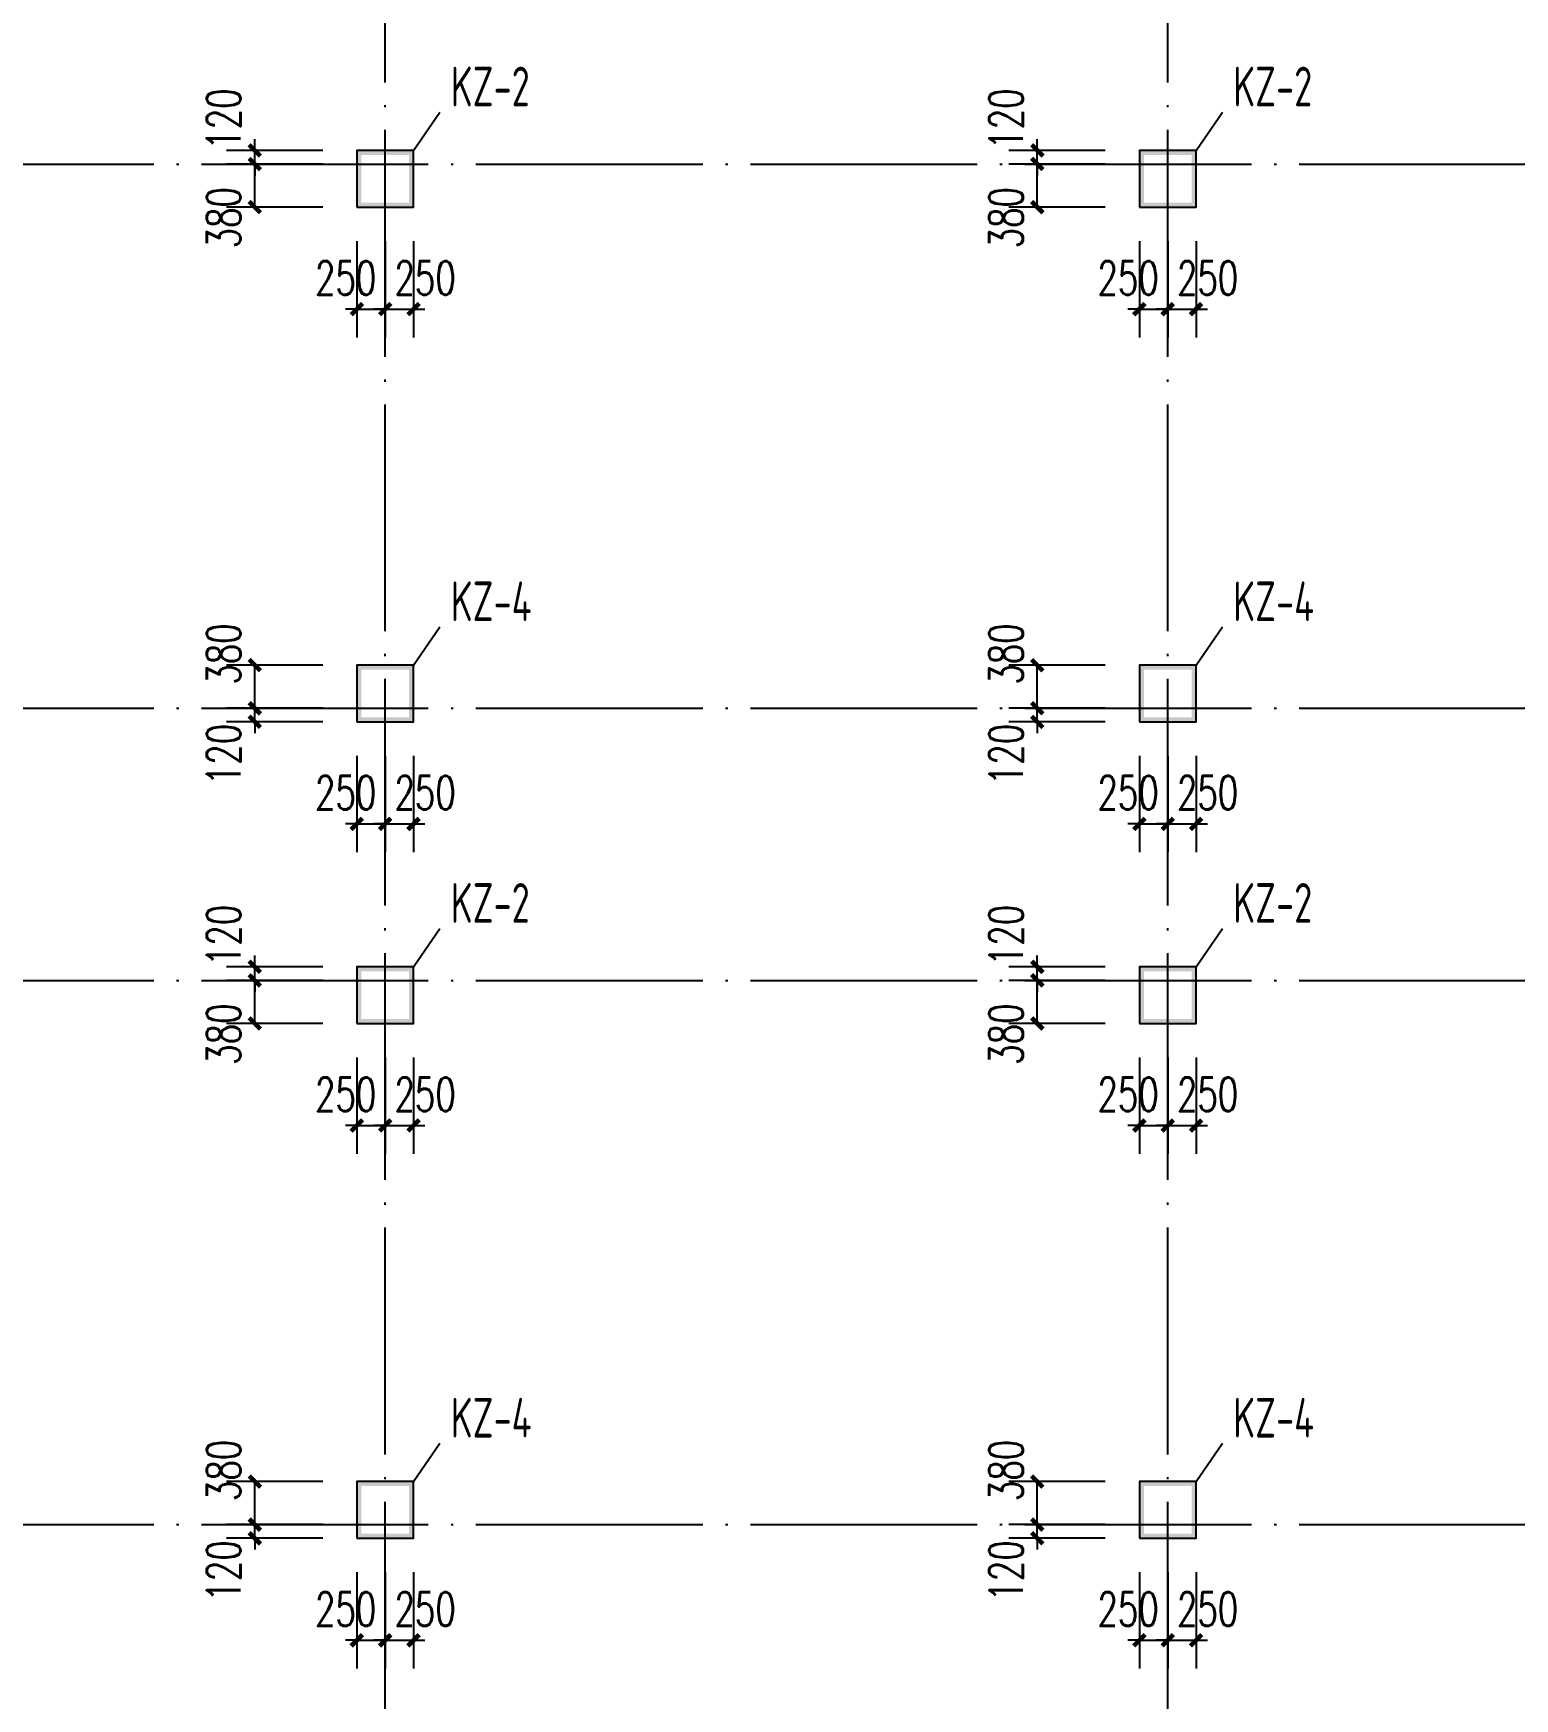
# Model space of a CAD drawing. Extents: x -404739 to -342866, y 27484 to 252481.
# Drawn here: x -375849 to -362786, y 131590 to 146278 of the extents above; entities that cross this region are included whole.
import ezdxf

# ---------------------------------------------------------------- set-up
doc = ezdxf.new("R2010")
doc.units = 0
doc.header["$LTSCALE"] = 1000
doc.header["$MEASUREMENT"] = 0
doc.linetypes.add('DOTE', pattern=[2.42, 2, -0.2, 0.02, -0.2])
for name, color, linetype in [('COLUMN', 7, 'Continuous'), ('DOTE', 1, 'DOTE'), ('PUB_DIM', 3, 'Continuous'), ('PUB_WALL', 9, 'Continuous'), ('梁集中标注', 2, 'Continuous')]:
    doc.layers.add(name, color=color, linetype=linetype)
doc.styles.add('_TCH_DIM_T3', font='SIMPLEX', dxfattribs={"width": 0.705882, "bigfont": 'GBCBIG'})
doc.styles.add('TSSD_REIN', font='tssdeng.shx', dxfattribs={"width": 0.7, "bigfont": 'tssdchn.shx'})
doc.dimstyles.new('_TCH_ARCH&&100', dxfattribs={"dimtxt": 297.5, "dimasz": 100, "dimexe": 250, "dimexo": 300, "dimgap": 126.25, "dimtad": 1, "dimdec": 0, "dimzin": 0, "dimdsep": 46, "dimtxsty": '_TCH_DIM_T3', "dimblk": 'ARCHTICK', "dimcen": 0.09, "dimclrt": 7, "dimazin": 2, "dimtfac": 1, "dimtdec": 0, "dimtix": 1, "dimtmove": 2, "dimatfit": 3, "dimfxl": 1, "dimtolj": 1, "dimtzin": 0, "dimarcsym": 0})

# ---------------------------------------------------------------- blocks, each defined once
blk = doc.blocks.new('_ArchTick')
at = {"color": 0, "linetype": 'ByBlock', "const_width": 0.4}
blk.add_lwpolyline([(-0.5, -0.5), (0.5, 0.5)], dxfattribs=at)
blk = doc.blocks.new('*D154')
at = {"layer": 'Defpoints', "color": 0, "transparency": 16777216}
for p in [(-366996, 133505), (-366096, 133505), (-366096, 133125)]:
    blk.add_point(p, dxfattribs=at)
at = {"layer": 'PUB_DIM', "color": 0, "lineweight": -2, "transparency": 16777216}
for p, q in [((-366396, 133505), (-367246, 133505)), ((-366996, 133125), (-366996, 133505)), ((-366396, 133125), (-367246, 133125))]:
    blk.add_line(p, q, dxfattribs=at)
at = {"layer": 'PUB_DIM', "color": 0, "lineweight": -2, "transparency": 16777216, "xscale": 100, "yscale": 100, "zscale": 100}
for p, rotation in [((-366996, 133505), 90), ((-366996, 133125), 270)]:
    blk.add_blockref('_ArchTick', p, dxfattribs=dict(at, rotation=rotation))
at = {"layer": 'PUB_DIM', "color": 7, "transparency": 16777216, "insert": (-367271, 133603), "char_height": 297.5, "attachment_point": 5, "rotation": 90, "style": '_TCH_DIM_T3'}
blk.add_mtext('\\A1;380', dxfattribs=at)
blk = doc.blocks.new('*D155')
at = {"layer": 'Defpoints', "color": 0, "transparency": 16777216}
for p in [(-366996, 133125), (-366096, 133125), (-366096, 133005)]:
    blk.add_point(p, dxfattribs=at)
at = {"layer": 'PUB_DIM', "color": 0, "lineweight": -2, "transparency": 16777216}
for p, q in [((-366996, 133125), (-366996, 133225)), ((-366396, 133125), (-367246, 133125)), ((-366996, 133005), (-366996, 133125)), ((-366396, 133005), (-367246, 133005)), ((-366996, 133005), (-366996, 132905))]:
    blk.add_line(p, q, dxfattribs=at)
at = {"layer": 'PUB_DIM', "color": 0, "lineweight": -2, "transparency": 16777216, "xscale": 100, "yscale": 100, "zscale": 100}
for p, rotation in [((-366996, 133125), 270), ((-366996, 133005), 90)]:
    blk.add_blockref('_ArchTick', p, dxfattribs=dict(at, rotation=rotation))
at = {"layer": 'PUB_DIM', "color": 7, "transparency": 16777216, "insert": (-367271, 132717), "char_height": 297.5, "attachment_point": 5, "rotation": 90, "style": '_TCH_DIM_T3'}
blk.add_mtext('\\A1;120', dxfattribs=at)
blk = doc.blocks.new('*D156')
at = {"layer": 'Defpoints', "color": 0, "transparency": 16777216}
for p in [(-365846, 133005), (-365596, 133005), (-365596, 132105)]:
    blk.add_point(p, dxfattribs=at)
at = {"layer": 'PUB_DIM', "color": 0, "lineweight": -2, "transparency": 16777216}
for p, q in [((-365846, 132705), (-365846, 131855)), ((-365596, 132705), (-365596, 131855)), ((-365846, 132105), (-365946, 132105)), ((-365846, 132105), (-365596, 132105)), ((-365596, 132105), (-365496, 132105))]:
    blk.add_line(p, q, dxfattribs=at)
at = {"layer": 'PUB_DIM', "color": 0, "lineweight": -2, "transparency": 16777216, "xscale": 100, "yscale": 100, "zscale": 100}
blk.add_blockref('_ArchTick', (-365846, 132105), dxfattribs=at)
at = {"layer": 'PUB_DIM', "color": 0, "lineweight": -2, "transparency": 16777216, "xscale": 100, "yscale": 100, "zscale": 100, "rotation": 180}
blk.add_blockref('_ArchTick', (-365596, 132105), dxfattribs=at)
at = {"layer": 'PUB_DIM', "color": 7, "transparency": 16777216, "insert": (-365494, 132380), "char_height": 297.5, "attachment_point": 5, "style": '_TCH_DIM_T3'}
blk.add_mtext('\\A1;250', dxfattribs=at)
blk = doc.blocks.new('*D157')
at = {"layer": 'Defpoints', "color": 0, "transparency": 16777216}
for p in [(-366096, 133005), (-365846, 133005), (-365846, 132105)]:
    blk.add_point(p, dxfattribs=at)
at = {"layer": 'PUB_DIM', "color": 0, "lineweight": -2, "transparency": 16777216}
for p, q in [((-366096, 132705), (-366096, 131855)), ((-365846, 132705), (-365846, 131855)), ((-366096, 132105), (-366196, 132105)), ((-366096, 132105), (-365846, 132105)), ((-365846, 132105), (-365746, 132105))]:
    blk.add_line(p, q, dxfattribs=at)
at = {"layer": 'PUB_DIM', "color": 0, "lineweight": -2, "transparency": 16777216, "xscale": 100, "yscale": 100, "zscale": 100}
blk.add_blockref('_ArchTick', (-366096, 132105), dxfattribs=at)
at = {"layer": 'PUB_DIM', "color": 0, "lineweight": -2, "transparency": 16777216, "xscale": 100, "yscale": 100, "zscale": 100, "rotation": 180}
blk.add_blockref('_ArchTick', (-365846, 132105), dxfattribs=at)
at = {"layer": 'PUB_DIM', "color": 7, "transparency": 16777216, "insert": (-366195, 132380), "char_height": 297.5, "attachment_point": 5, "style": '_TCH_DIM_T3'}
blk.add_mtext('\\A1;250', dxfattribs=at)
blk = doc.blocks.new('*D158')
at = {"layer": 'Defpoints', "color": 0, "transparency": 16777216}
for p in [(-373896, 133505), (-372996, 133505), (-372996, 133125)]:
    blk.add_point(p, dxfattribs=at)
at = {"layer": 'PUB_DIM', "color": 0, "lineweight": -2, "transparency": 16777216}
for p, q in [((-373296, 133505), (-374146, 133505)), ((-373896, 133125), (-373896, 133505)), ((-373296, 133125), (-374146, 133125))]:
    blk.add_line(p, q, dxfattribs=at)
at = {"layer": 'PUB_DIM', "color": 0, "lineweight": -2, "transparency": 16777216, "xscale": 100, "yscale": 100, "zscale": 100}
for p, rotation in [((-373896, 133505), 90), ((-373896, 133125), 270)]:
    blk.add_blockref('_ArchTick', p, dxfattribs=dict(at, rotation=rotation))
at = {"layer": 'PUB_DIM', "color": 7, "transparency": 16777216, "insert": (-374171, 133603), "char_height": 297.5, "attachment_point": 5, "rotation": 90, "style": '_TCH_DIM_T3'}
blk.add_mtext('\\A1;380', dxfattribs=at)
blk = doc.blocks.new('*D159')
at = {"layer": 'Defpoints', "color": 0, "transparency": 16777216}
for p in [(-373896, 133125), (-372996, 133125), (-372996, 133005)]:
    blk.add_point(p, dxfattribs=at)
at = {"layer": 'PUB_DIM', "color": 0, "lineweight": -2, "transparency": 16777216}
for p, q in [((-373896, 133125), (-373896, 133225)), ((-373296, 133125), (-374146, 133125)), ((-373896, 133005), (-373896, 133125)), ((-373296, 133005), (-374146, 133005)), ((-373896, 133005), (-373896, 132905))]:
    blk.add_line(p, q, dxfattribs=at)
at = {"layer": 'PUB_DIM', "color": 0, "lineweight": -2, "transparency": 16777216, "xscale": 100, "yscale": 100, "zscale": 100}
for p, rotation in [((-373896, 133125), 270), ((-373896, 133005), 90)]:
    blk.add_blockref('_ArchTick', p, dxfattribs=dict(at, rotation=rotation))
at = {"layer": 'PUB_DIM', "color": 7, "transparency": 16777216, "insert": (-374171, 132717), "char_height": 297.5, "attachment_point": 5, "rotation": 90, "style": '_TCH_DIM_T3'}
blk.add_mtext('\\A1;120', dxfattribs=at)
blk = doc.blocks.new('*D160')
at = {"layer": 'Defpoints', "color": 0, "transparency": 16777216}
for p in [(-372746, 133005), (-372496, 133005), (-372496, 132105)]:
    blk.add_point(p, dxfattribs=at)
at = {"layer": 'PUB_DIM', "color": 0, "lineweight": -2, "transparency": 16777216}
for p, q in [((-372746, 132705), (-372746, 131855)), ((-372496, 132705), (-372496, 131855)), ((-372746, 132105), (-372846, 132105)), ((-372746, 132105), (-372496, 132105)), ((-372496, 132105), (-372396, 132105))]:
    blk.add_line(p, q, dxfattribs=at)
at = {"layer": 'PUB_DIM', "color": 0, "lineweight": -2, "transparency": 16777216, "xscale": 100, "yscale": 100, "zscale": 100}
blk.add_blockref('_ArchTick', (-372746, 132105), dxfattribs=at)
at = {"layer": 'PUB_DIM', "color": 0, "lineweight": -2, "transparency": 16777216, "xscale": 100, "yscale": 100, "zscale": 100, "rotation": 180}
blk.add_blockref('_ArchTick', (-372496, 132105), dxfattribs=at)
at = {"layer": 'PUB_DIM', "color": 7, "transparency": 16777216, "insert": (-372394, 132380), "char_height": 297.5, "attachment_point": 5, "style": '_TCH_DIM_T3'}
blk.add_mtext('\\A1;250', dxfattribs=at)
blk = doc.blocks.new('*D161')
at = {"layer": 'Defpoints', "color": 0, "transparency": 16777216}
for p in [(-372996, 133005), (-372746, 133005), (-372746, 132105)]:
    blk.add_point(p, dxfattribs=at)
at = {"layer": 'PUB_DIM', "color": 0, "lineweight": -2, "transparency": 16777216}
for p, q in [((-372996, 132705), (-372996, 131855)), ((-372746, 132705), (-372746, 131855)), ((-372996, 132105), (-373096, 132105)), ((-372996, 132105), (-372746, 132105)), ((-372746, 132105), (-372646, 132105))]:
    blk.add_line(p, q, dxfattribs=at)
at = {"layer": 'PUB_DIM', "color": 0, "lineweight": -2, "transparency": 16777216, "xscale": 100, "yscale": 100, "zscale": 100}
blk.add_blockref('_ArchTick', (-372996, 132105), dxfattribs=at)
at = {"layer": 'PUB_DIM', "color": 0, "lineweight": -2, "transparency": 16777216, "xscale": 100, "yscale": 100, "zscale": 100, "rotation": 180}
blk.add_blockref('_ArchTick', (-372746, 132105), dxfattribs=at)
at = {"layer": 'PUB_DIM', "color": 7, "transparency": 16777216, "insert": (-373095, 132380), "char_height": 297.5, "attachment_point": 5, "style": '_TCH_DIM_T3'}
blk.add_mtext('\\A1;250', dxfattribs=at)
blk = doc.blocks.new('*D170')
at = {"layer": 'Defpoints', "color": 0, "transparency": 16777216}
for p in [(-366996, 140705), (-366096, 140705), (-366096, 140325)]:
    blk.add_point(p, dxfattribs=at)
at = {"layer": 'PUB_DIM', "color": 0, "lineweight": -2, "transparency": 16777216}
for p, q in [((-366396, 140705), (-367246, 140705)), ((-366996, 140325), (-366996, 140705)), ((-366396, 140325), (-367246, 140325))]:
    blk.add_line(p, q, dxfattribs=at)
at = {"layer": 'PUB_DIM', "color": 0, "lineweight": -2, "transparency": 16777216, "xscale": 100, "yscale": 100, "zscale": 100}
for p, rotation in [((-366996, 140705), 90), ((-366996, 140325), 270)]:
    blk.add_blockref('_ArchTick', p, dxfattribs=dict(at, rotation=rotation))
at = {"layer": 'PUB_DIM', "color": 7, "transparency": 16777216, "insert": (-367271, 140803), "char_height": 297.5, "attachment_point": 5, "rotation": 90, "style": '_TCH_DIM_T3'}
blk.add_mtext('\\A1;380', dxfattribs=at)
blk = doc.blocks.new('*D171')
at = {"layer": 'Defpoints', "color": 0, "transparency": 16777216}
for p in [(-366996, 140325), (-366096, 140325), (-366096, 140205)]:
    blk.add_point(p, dxfattribs=at)
at = {"layer": 'PUB_DIM', "color": 0, "lineweight": -2, "transparency": 16777216}
for p, q in [((-366996, 140325), (-366996, 140425)), ((-366396, 140325), (-367246, 140325)), ((-366996, 140205), (-366996, 140325)), ((-366396, 140205), (-367246, 140205)), ((-366996, 140205), (-366996, 140105))]:
    blk.add_line(p, q, dxfattribs=at)
at = {"layer": 'PUB_DIM', "color": 0, "lineweight": -2, "transparency": 16777216, "xscale": 100, "yscale": 100, "zscale": 100}
for p, rotation in [((-366996, 140325), 270), ((-366996, 140205), 90)]:
    blk.add_blockref('_ArchTick', p, dxfattribs=dict(at, rotation=rotation))
at = {"layer": 'PUB_DIM', "color": 7, "transparency": 16777216, "insert": (-367271, 139917), "char_height": 297.5, "attachment_point": 5, "rotation": 90, "style": '_TCH_DIM_T3'}
blk.add_mtext('\\A1;120', dxfattribs=at)
blk = doc.blocks.new('*D172')
at = {"layer": 'Defpoints', "color": 0, "transparency": 16777216}
for p in [(-365846, 140205), (-365596, 140205), (-365596, 139305)]:
    blk.add_point(p, dxfattribs=at)
at = {"layer": 'PUB_DIM', "color": 0, "lineweight": -2, "transparency": 16777216}
for p, q in [((-365846, 139905), (-365846, 139055)), ((-365596, 139905), (-365596, 139055)), ((-365846, 139305), (-365946, 139305)), ((-365846, 139305), (-365596, 139305)), ((-365596, 139305), (-365496, 139305))]:
    blk.add_line(p, q, dxfattribs=at)
at = {"layer": 'PUB_DIM', "color": 0, "lineweight": -2, "transparency": 16777216, "xscale": 100, "yscale": 100, "zscale": 100}
blk.add_blockref('_ArchTick', (-365846, 139305), dxfattribs=at)
at = {"layer": 'PUB_DIM', "color": 0, "lineweight": -2, "transparency": 16777216, "xscale": 100, "yscale": 100, "zscale": 100, "rotation": 180}
blk.add_blockref('_ArchTick', (-365596, 139305), dxfattribs=at)
at = {"layer": 'PUB_DIM', "color": 7, "transparency": 16777216, "insert": (-365494, 139580), "char_height": 297.5, "attachment_point": 5, "style": '_TCH_DIM_T3'}
blk.add_mtext('\\A1;250', dxfattribs=at)
blk = doc.blocks.new('*D173')
at = {"layer": 'Defpoints', "color": 0, "transparency": 16777216}
for p in [(-366096, 140205), (-365846, 140205), (-365846, 139305)]:
    blk.add_point(p, dxfattribs=at)
at = {"layer": 'PUB_DIM', "color": 0, "lineweight": -2, "transparency": 16777216}
for p, q in [((-366096, 139905), (-366096, 139055)), ((-365846, 139905), (-365846, 139055)), ((-366096, 139305), (-366196, 139305)), ((-366096, 139305), (-365846, 139305)), ((-365846, 139305), (-365746, 139305))]:
    blk.add_line(p, q, dxfattribs=at)
at = {"layer": 'PUB_DIM', "color": 0, "lineweight": -2, "transparency": 16777216, "xscale": 100, "yscale": 100, "zscale": 100}
blk.add_blockref('_ArchTick', (-366096, 139305), dxfattribs=at)
at = {"layer": 'PUB_DIM', "color": 0, "lineweight": -2, "transparency": 16777216, "xscale": 100, "yscale": 100, "zscale": 100, "rotation": 180}
blk.add_blockref('_ArchTick', (-365846, 139305), dxfattribs=at)
at = {"layer": 'PUB_DIM', "color": 7, "transparency": 16777216, "insert": (-366195, 139580), "char_height": 297.5, "attachment_point": 5, "style": '_TCH_DIM_T3'}
blk.add_mtext('\\A1;250', dxfattribs=at)
blk = doc.blocks.new('*D174')
at = {"layer": 'Defpoints', "color": 0, "transparency": 16777216}
for p in [(-373896, 140705), (-372996, 140705), (-372996, 140325)]:
    blk.add_point(p, dxfattribs=at)
at = {"layer": 'PUB_DIM', "color": 0, "lineweight": -2, "transparency": 16777216}
for p, q in [((-373296, 140705), (-374146, 140705)), ((-373896, 140325), (-373896, 140705)), ((-373296, 140325), (-374146, 140325))]:
    blk.add_line(p, q, dxfattribs=at)
at = {"layer": 'PUB_DIM', "color": 0, "lineweight": -2, "transparency": 16777216, "xscale": 100, "yscale": 100, "zscale": 100}
for p, rotation in [((-373896, 140705), 90), ((-373896, 140325), 270)]:
    blk.add_blockref('_ArchTick', p, dxfattribs=dict(at, rotation=rotation))
at = {"layer": 'PUB_DIM', "color": 7, "transparency": 16777216, "insert": (-374171, 140803), "char_height": 297.5, "attachment_point": 5, "rotation": 90, "style": '_TCH_DIM_T3'}
blk.add_mtext('\\A1;380', dxfattribs=at)
blk = doc.blocks.new('*D175')
at = {"layer": 'Defpoints', "color": 0, "transparency": 16777216}
for p in [(-373896, 140325), (-372996, 140325), (-372996, 140205)]:
    blk.add_point(p, dxfattribs=at)
at = {"layer": 'PUB_DIM', "color": 0, "lineweight": -2, "transparency": 16777216}
for p, q in [((-373896, 140325), (-373896, 140425)), ((-373296, 140325), (-374146, 140325)), ((-373896, 140205), (-373896, 140325)), ((-373296, 140205), (-374146, 140205)), ((-373896, 140205), (-373896, 140105))]:
    blk.add_line(p, q, dxfattribs=at)
at = {"layer": 'PUB_DIM', "color": 0, "lineweight": -2, "transparency": 16777216, "xscale": 100, "yscale": 100, "zscale": 100}
for p, rotation in [((-373896, 140325), 270), ((-373896, 140205), 90)]:
    blk.add_blockref('_ArchTick', p, dxfattribs=dict(at, rotation=rotation))
at = {"layer": 'PUB_DIM', "color": 7, "transparency": 16777216, "insert": (-374171, 139917), "char_height": 297.5, "attachment_point": 5, "rotation": 90, "style": '_TCH_DIM_T3'}
blk.add_mtext('\\A1;120', dxfattribs=at)
blk = doc.blocks.new('*D176')
at = {"layer": 'Defpoints', "color": 0, "transparency": 16777216}
for p in [(-372746, 140205), (-372496, 140205), (-372496, 139305)]:
    blk.add_point(p, dxfattribs=at)
at = {"layer": 'PUB_DIM', "color": 0, "lineweight": -2, "transparency": 16777216}
for p, q in [((-372746, 139905), (-372746, 139055)), ((-372496, 139905), (-372496, 139055)), ((-372746, 139305), (-372846, 139305)), ((-372746, 139305), (-372496, 139305)), ((-372496, 139305), (-372396, 139305))]:
    blk.add_line(p, q, dxfattribs=at)
at = {"layer": 'PUB_DIM', "color": 0, "lineweight": -2, "transparency": 16777216, "xscale": 100, "yscale": 100, "zscale": 100}
blk.add_blockref('_ArchTick', (-372746, 139305), dxfattribs=at)
at = {"layer": 'PUB_DIM', "color": 0, "lineweight": -2, "transparency": 16777216, "xscale": 100, "yscale": 100, "zscale": 100, "rotation": 180}
blk.add_blockref('_ArchTick', (-372496, 139305), dxfattribs=at)
at = {"layer": 'PUB_DIM', "color": 7, "transparency": 16777216, "insert": (-372394, 139580), "char_height": 297.5, "attachment_point": 5, "style": '_TCH_DIM_T3'}
blk.add_mtext('\\A1;250', dxfattribs=at)
blk = doc.blocks.new('*D177')
at = {"layer": 'Defpoints', "color": 0, "transparency": 16777216}
for p in [(-372996, 140205), (-372746, 140205), (-372746, 139305)]:
    blk.add_point(p, dxfattribs=at)
at = {"layer": 'PUB_DIM', "color": 0, "lineweight": -2, "transparency": 16777216}
for p, q in [((-372996, 139905), (-372996, 139055)), ((-372746, 139905), (-372746, 139055)), ((-372996, 139305), (-373096, 139305)), ((-372996, 139305), (-372746, 139305)), ((-372746, 139305), (-372646, 139305))]:
    blk.add_line(p, q, dxfattribs=at)
at = {"layer": 'PUB_DIM', "color": 0, "lineweight": -2, "transparency": 16777216, "xscale": 100, "yscale": 100, "zscale": 100}
blk.add_blockref('_ArchTick', (-372996, 139305), dxfattribs=at)
at = {"layer": 'PUB_DIM', "color": 0, "lineweight": -2, "transparency": 16777216, "xscale": 100, "yscale": 100, "zscale": 100, "rotation": 180}
blk.add_blockref('_ArchTick', (-372746, 139305), dxfattribs=at)
at = {"layer": 'PUB_DIM', "color": 7, "transparency": 16777216, "insert": (-373095, 139580), "char_height": 297.5, "attachment_point": 5, "style": '_TCH_DIM_T3'}
blk.add_mtext('\\A1;250', dxfattribs=at)
blk = doc.blocks.new('*D194')
at = {"layer": 'Defpoints', "color": 0, "transparency": 16777216}
for p in [(-366996, 138045), (-366096, 138045), (-366096, 137925)]:
    blk.add_point(p, dxfattribs=at)
at = {"layer": 'PUB_DIM', "color": 0, "lineweight": -2, "transparency": 16777216}
for p, q in [((-366996, 138045), (-366996, 138145)), ((-366396, 138045), (-367246, 138045)), ((-366396, 137925), (-367246, 137925)), ((-366996, 137925), (-366996, 138045)), ((-366996, 137925), (-366996, 137825))]:
    blk.add_line(p, q, dxfattribs=at)
at = {"layer": 'PUB_DIM', "color": 0, "lineweight": -2, "transparency": 16777216, "xscale": 100, "yscale": 100, "zscale": 100}
for p, rotation in [((-366996, 138045), 270), ((-366996, 137925), 90)]:
    blk.add_blockref('_ArchTick', p, dxfattribs=dict(at, rotation=rotation))
at = {"layer": 'PUB_DIM', "color": 7, "transparency": 16777216, "insert": (-367271, 138321), "char_height": 297.5, "attachment_point": 5, "rotation": 90, "style": '_TCH_DIM_T3'}
blk.add_mtext('\\A1;120', dxfattribs=at)
blk = doc.blocks.new('*D195')
at = {"layer": 'Defpoints', "color": 0, "transparency": 16777216}
for p in [(-366996, 137925), (-366096, 137925), (-366096, 137545)]:
    blk.add_point(p, dxfattribs=at)
at = {"layer": 'PUB_DIM', "color": 0, "lineweight": -2, "transparency": 16777216}
for p, q in [((-366396, 137925), (-367246, 137925)), ((-366996, 137545), (-366996, 137925)), ((-366396, 137545), (-367246, 137545))]:
    blk.add_line(p, q, dxfattribs=at)
at = {"layer": 'PUB_DIM', "color": 0, "lineweight": -2, "transparency": 16777216, "xscale": 100, "yscale": 100, "zscale": 100}
for p, rotation in [((-366996, 137925), 90), ((-366996, 137545), 270)]:
    blk.add_blockref('_ArchTick', p, dxfattribs=dict(at, rotation=rotation))
at = {"layer": 'PUB_DIM', "color": 7, "transparency": 16777216, "insert": (-367271, 137451), "char_height": 297.5, "attachment_point": 5, "rotation": 90, "style": '_TCH_DIM_T3'}
blk.add_mtext('\\A1;380', dxfattribs=at)
blk = doc.blocks.new('*D196')
at = {"layer": 'Defpoints', "color": 0, "transparency": 16777216}
for p in [(-365846, 137545), (-365596, 137545), (-365596, 136645)]:
    blk.add_point(p, dxfattribs=at)
at = {"layer": 'PUB_DIM', "color": 0, "lineweight": -2, "transparency": 16777216}
for p, q in [((-365846, 137245), (-365846, 136395)), ((-365596, 137245), (-365596, 136395)), ((-365846, 136645), (-365946, 136645)), ((-365846, 136645), (-365596, 136645)), ((-365596, 136645), (-365496, 136645))]:
    blk.add_line(p, q, dxfattribs=at)
at = {"layer": 'PUB_DIM', "color": 0, "lineweight": -2, "transparency": 16777216, "xscale": 100, "yscale": 100, "zscale": 100}
blk.add_blockref('_ArchTick', (-365846, 136645), dxfattribs=at)
at = {"layer": 'PUB_DIM', "color": 0, "lineweight": -2, "transparency": 16777216, "xscale": 100, "yscale": 100, "zscale": 100, "rotation": 180}
blk.add_blockref('_ArchTick', (-365596, 136645), dxfattribs=at)
at = {"layer": 'PUB_DIM', "color": 7, "transparency": 16777216, "insert": (-365494, 136920), "char_height": 297.5, "attachment_point": 5, "style": '_TCH_DIM_T3'}
blk.add_mtext('\\A1;250', dxfattribs=at)
blk = doc.blocks.new('*D197')
at = {"layer": 'Defpoints', "color": 0, "transparency": 16777216}
for p in [(-366096, 137545), (-365846, 137545), (-365846, 136645)]:
    blk.add_point(p, dxfattribs=at)
at = {"layer": 'PUB_DIM', "color": 0, "lineweight": -2, "transparency": 16777216}
for p, q in [((-366096, 137245), (-366096, 136395)), ((-365846, 137245), (-365846, 136395)), ((-366096, 136645), (-366196, 136645)), ((-366096, 136645), (-365846, 136645)), ((-365846, 136645), (-365746, 136645))]:
    blk.add_line(p, q, dxfattribs=at)
at = {"layer": 'PUB_DIM', "color": 0, "lineweight": -2, "transparency": 16777216, "xscale": 100, "yscale": 100, "zscale": 100}
blk.add_blockref('_ArchTick', (-366096, 136645), dxfattribs=at)
at = {"layer": 'PUB_DIM', "color": 0, "lineweight": -2, "transparency": 16777216, "xscale": 100, "yscale": 100, "zscale": 100, "rotation": 180}
blk.add_blockref('_ArchTick', (-365846, 136645), dxfattribs=at)
at = {"layer": 'PUB_DIM', "color": 7, "transparency": 16777216, "insert": (-366195, 136920), "char_height": 297.5, "attachment_point": 5, "style": '_TCH_DIM_T3'}
blk.add_mtext('\\A1;250', dxfattribs=at)
blk = doc.blocks.new('*D198')
at = {"layer": 'Defpoints', "color": 0, "transparency": 16777216}
for p in [(-373896, 138045), (-372996, 138045), (-372996, 137925)]:
    blk.add_point(p, dxfattribs=at)
at = {"layer": 'PUB_DIM', "color": 0, "lineweight": -2, "transparency": 16777216}
for p, q in [((-373896, 138045), (-373896, 138145)), ((-373296, 138045), (-374146, 138045)), ((-373296, 137925), (-374146, 137925)), ((-373896, 137925), (-373896, 138045)), ((-373896, 137925), (-373896, 137825))]:
    blk.add_line(p, q, dxfattribs=at)
at = {"layer": 'PUB_DIM', "color": 0, "lineweight": -2, "transparency": 16777216, "xscale": 100, "yscale": 100, "zscale": 100}
for p, rotation in [((-373896, 138045), 270), ((-373896, 137925), 90)]:
    blk.add_blockref('_ArchTick', p, dxfattribs=dict(at, rotation=rotation))
at = {"layer": 'PUB_DIM', "color": 7, "transparency": 16777216, "insert": (-374171, 138321), "char_height": 297.5, "attachment_point": 5, "rotation": 90, "style": '_TCH_DIM_T3'}
blk.add_mtext('\\A1;120', dxfattribs=at)
blk = doc.blocks.new('*D199')
at = {"layer": 'Defpoints', "color": 0, "transparency": 16777216}
for p in [(-373896, 137925), (-372996, 137925), (-372996, 137545)]:
    blk.add_point(p, dxfattribs=at)
at = {"layer": 'PUB_DIM', "color": 0, "lineweight": -2, "transparency": 16777216}
for p, q in [((-373296, 137925), (-374146, 137925)), ((-373896, 137545), (-373896, 137925)), ((-373296, 137545), (-374146, 137545))]:
    blk.add_line(p, q, dxfattribs=at)
at = {"layer": 'PUB_DIM', "color": 0, "lineweight": -2, "transparency": 16777216, "xscale": 100, "yscale": 100, "zscale": 100}
for p, rotation in [((-373896, 137925), 90), ((-373896, 137545), 270)]:
    blk.add_blockref('_ArchTick', p, dxfattribs=dict(at, rotation=rotation))
at = {"layer": 'PUB_DIM', "color": 7, "transparency": 16777216, "insert": (-374171, 137451), "char_height": 297.5, "attachment_point": 5, "rotation": 90, "style": '_TCH_DIM_T3'}
blk.add_mtext('\\A1;380', dxfattribs=at)
blk = doc.blocks.new('*D200')
at = {"layer": 'Defpoints', "color": 0, "transparency": 16777216}
for p in [(-372746, 137545), (-372496, 137545), (-372496, 136645)]:
    blk.add_point(p, dxfattribs=at)
at = {"layer": 'PUB_DIM', "color": 0, "lineweight": -2, "transparency": 16777216}
for p, q in [((-372746, 137245), (-372746, 136395)), ((-372496, 137245), (-372496, 136395)), ((-372746, 136645), (-372846, 136645)), ((-372746, 136645), (-372496, 136645)), ((-372496, 136645), (-372396, 136645))]:
    blk.add_line(p, q, dxfattribs=at)
at = {"layer": 'PUB_DIM', "color": 0, "lineweight": -2, "transparency": 16777216, "xscale": 100, "yscale": 100, "zscale": 100}
blk.add_blockref('_ArchTick', (-372746, 136645), dxfattribs=at)
at = {"layer": 'PUB_DIM', "color": 0, "lineweight": -2, "transparency": 16777216, "xscale": 100, "yscale": 100, "zscale": 100, "rotation": 180}
blk.add_blockref('_ArchTick', (-372496, 136645), dxfattribs=at)
at = {"layer": 'PUB_DIM', "color": 7, "transparency": 16777216, "insert": (-372394, 136920), "char_height": 297.5, "attachment_point": 5, "style": '_TCH_DIM_T3'}
blk.add_mtext('\\A1;250', dxfattribs=at)
blk = doc.blocks.new('*D201')
at = {"layer": 'Defpoints', "color": 0, "transparency": 16777216}
for p in [(-372996, 137545), (-372746, 137545), (-372746, 136645)]:
    blk.add_point(p, dxfattribs=at)
at = {"layer": 'PUB_DIM', "color": 0, "lineweight": -2, "transparency": 16777216}
for p, q in [((-372996, 137245), (-372996, 136395)), ((-372746, 137245), (-372746, 136395)), ((-372996, 136645), (-373096, 136645)), ((-372996, 136645), (-372746, 136645)), ((-372746, 136645), (-372646, 136645))]:
    blk.add_line(p, q, dxfattribs=at)
at = {"layer": 'PUB_DIM', "color": 0, "lineweight": -2, "transparency": 16777216, "xscale": 100, "yscale": 100, "zscale": 100}
blk.add_blockref('_ArchTick', (-372996, 136645), dxfattribs=at)
at = {"layer": 'PUB_DIM', "color": 0, "lineweight": -2, "transparency": 16777216, "xscale": 100, "yscale": 100, "zscale": 100, "rotation": 180}
blk.add_blockref('_ArchTick', (-372746, 136645), dxfattribs=at)
at = {"layer": 'PUB_DIM', "color": 7, "transparency": 16777216, "insert": (-373095, 136920), "char_height": 297.5, "attachment_point": 5, "style": '_TCH_DIM_T3'}
blk.add_mtext('\\A1;250', dxfattribs=at)
blk = doc.blocks.new('*D226')
at = {"layer": 'Defpoints', "color": 0, "transparency": 16777216}
for p in [(-366996, 145245), (-366096, 145245), (-366096, 145125)]:
    blk.add_point(p, dxfattribs=at)
at = {"layer": 'PUB_DIM', "color": 0, "lineweight": -2, "transparency": 16777216}
for p, q in [((-366996, 145245), (-366996, 145345)), ((-366396, 145245), (-367246, 145245)), ((-366396, 145125), (-367246, 145125)), ((-366996, 145125), (-366996, 145245)), ((-366996, 145125), (-366996, 145025))]:
    blk.add_line(p, q, dxfattribs=at)
at = {"layer": 'PUB_DIM', "color": 0, "lineweight": -2, "transparency": 16777216, "xscale": 100, "yscale": 100, "zscale": 100}
for p, rotation in [((-366996, 145245), 270), ((-366996, 145125), 90)]:
    blk.add_blockref('_ArchTick', p, dxfattribs=dict(at, rotation=rotation))
at = {"layer": 'PUB_DIM', "color": 7, "transparency": 16777216, "insert": (-367271, 145521), "char_height": 297.5, "attachment_point": 5, "rotation": 90, "style": '_TCH_DIM_T3'}
blk.add_mtext('\\A1;120', dxfattribs=at)
blk = doc.blocks.new('*D227')
at = {"layer": 'Defpoints', "color": 0, "transparency": 16777216}
for p in [(-366996, 145125), (-366096, 145125), (-366096, 144745)]:
    blk.add_point(p, dxfattribs=at)
at = {"layer": 'PUB_DIM', "color": 0, "lineweight": -2, "transparency": 16777216}
for p, q in [((-366396, 145125), (-367246, 145125)), ((-366996, 144745), (-366996, 145125)), ((-366396, 144745), (-367246, 144745))]:
    blk.add_line(p, q, dxfattribs=at)
at = {"layer": 'PUB_DIM', "color": 0, "lineweight": -2, "transparency": 16777216, "xscale": 100, "yscale": 100, "zscale": 100}
for p, rotation in [((-366996, 145125), 90), ((-366996, 144745), 270)]:
    blk.add_blockref('_ArchTick', p, dxfattribs=dict(at, rotation=rotation))
at = {"layer": 'PUB_DIM', "color": 7, "transparency": 16777216, "insert": (-367271, 144651), "char_height": 297.5, "attachment_point": 5, "rotation": 90, "style": '_TCH_DIM_T3'}
blk.add_mtext('\\A1;380', dxfattribs=at)
blk = doc.blocks.new('*D228')
at = {"layer": 'Defpoints', "color": 0, "transparency": 16777216}
for p in [(-365846, 144745), (-365596, 144745), (-365596, 143845)]:
    blk.add_point(p, dxfattribs=at)
at = {"layer": 'PUB_DIM', "color": 0, "lineweight": -2, "transparency": 16777216}
for p, q in [((-365846, 144445), (-365846, 143595)), ((-365596, 144445), (-365596, 143595)), ((-365846, 143845), (-365946, 143845)), ((-365846, 143845), (-365596, 143845)), ((-365596, 143845), (-365496, 143845))]:
    blk.add_line(p, q, dxfattribs=at)
at = {"layer": 'PUB_DIM', "color": 0, "lineweight": -2, "transparency": 16777216, "xscale": 100, "yscale": 100, "zscale": 100}
blk.add_blockref('_ArchTick', (-365846, 143845), dxfattribs=at)
at = {"layer": 'PUB_DIM', "color": 0, "lineweight": -2, "transparency": 16777216, "xscale": 100, "yscale": 100, "zscale": 100, "rotation": 180}
blk.add_blockref('_ArchTick', (-365596, 143845), dxfattribs=at)
at = {"layer": 'PUB_DIM', "color": 7, "transparency": 16777216, "insert": (-365494, 144120), "char_height": 297.5, "attachment_point": 5, "style": '_TCH_DIM_T3'}
blk.add_mtext('\\A1;250', dxfattribs=at)
blk = doc.blocks.new('*D229')
at = {"layer": 'Defpoints', "color": 0, "transparency": 16777216}
for p in [(-366096, 144745), (-365846, 144745), (-365846, 143845)]:
    blk.add_point(p, dxfattribs=at)
at = {"layer": 'PUB_DIM', "color": 0, "lineweight": -2, "transparency": 16777216}
for p, q in [((-366096, 144445), (-366096, 143595)), ((-365846, 144445), (-365846, 143595)), ((-366096, 143845), (-366196, 143845)), ((-366096, 143845), (-365846, 143845)), ((-365846, 143845), (-365746, 143845))]:
    blk.add_line(p, q, dxfattribs=at)
at = {"layer": 'PUB_DIM', "color": 0, "lineweight": -2, "transparency": 16777216, "xscale": 100, "yscale": 100, "zscale": 100}
blk.add_blockref('_ArchTick', (-366096, 143845), dxfattribs=at)
at = {"layer": 'PUB_DIM', "color": 0, "lineweight": -2, "transparency": 16777216, "xscale": 100, "yscale": 100, "zscale": 100, "rotation": 180}
blk.add_blockref('_ArchTick', (-365846, 143845), dxfattribs=at)
at = {"layer": 'PUB_DIM', "color": 7, "transparency": 16777216, "insert": (-366195, 144120), "char_height": 297.5, "attachment_point": 5, "style": '_TCH_DIM_T3'}
blk.add_mtext('\\A1;250', dxfattribs=at)
blk = doc.blocks.new('*D230')
at = {"layer": 'Defpoints', "color": 0, "transparency": 16777216}
for p in [(-373896, 145245), (-372996, 145245), (-372996, 145125)]:
    blk.add_point(p, dxfattribs=at)
at = {"layer": 'PUB_DIM', "color": 0, "lineweight": -2, "transparency": 16777216}
for p, q in [((-373896, 145245), (-373896, 145345)), ((-373296, 145245), (-374146, 145245)), ((-373296, 145125), (-374146, 145125)), ((-373896, 145125), (-373896, 145245)), ((-373896, 145125), (-373896, 145025))]:
    blk.add_line(p, q, dxfattribs=at)
at = {"layer": 'PUB_DIM', "color": 0, "lineweight": -2, "transparency": 16777216, "xscale": 100, "yscale": 100, "zscale": 100}
for p, rotation in [((-373896, 145245), 270), ((-373896, 145125), 90)]:
    blk.add_blockref('_ArchTick', p, dxfattribs=dict(at, rotation=rotation))
at = {"layer": 'PUB_DIM', "color": 7, "transparency": 16777216, "insert": (-374171, 145521), "char_height": 297.5, "attachment_point": 5, "rotation": 90, "style": '_TCH_DIM_T3'}
blk.add_mtext('\\A1;120', dxfattribs=at)
blk = doc.blocks.new('*D231')
at = {"layer": 'Defpoints', "color": 0, "transparency": 16777216}
for p in [(-373896, 145125), (-372996, 145125), (-372996, 144745)]:
    blk.add_point(p, dxfattribs=at)
at = {"layer": 'PUB_DIM', "color": 0, "lineweight": -2, "transparency": 16777216}
for p, q in [((-373296, 145125), (-374146, 145125)), ((-373896, 144745), (-373896, 145125)), ((-373296, 144745), (-374146, 144745))]:
    blk.add_line(p, q, dxfattribs=at)
at = {"layer": 'PUB_DIM', "color": 0, "lineweight": -2, "transparency": 16777216, "xscale": 100, "yscale": 100, "zscale": 100}
for p, rotation in [((-373896, 145125), 90), ((-373896, 144745), 270)]:
    blk.add_blockref('_ArchTick', p, dxfattribs=dict(at, rotation=rotation))
at = {"layer": 'PUB_DIM', "color": 7, "transparency": 16777216, "insert": (-374171, 144651), "char_height": 297.5, "attachment_point": 5, "rotation": 90, "style": '_TCH_DIM_T3'}
blk.add_mtext('\\A1;380', dxfattribs=at)
blk = doc.blocks.new('*D232')
at = {"layer": 'Defpoints', "color": 0, "transparency": 16777216}
for p in [(-372746, 144745), (-372496, 144745), (-372496, 143845)]:
    blk.add_point(p, dxfattribs=at)
at = {"layer": 'PUB_DIM', "color": 0, "lineweight": -2, "transparency": 16777216}
for p, q in [((-372746, 144445), (-372746, 143595)), ((-372496, 144445), (-372496, 143595)), ((-372746, 143845), (-372846, 143845)), ((-372746, 143845), (-372496, 143845)), ((-372496, 143845), (-372396, 143845))]:
    blk.add_line(p, q, dxfattribs=at)
at = {"layer": 'PUB_DIM', "color": 0, "lineweight": -2, "transparency": 16777216, "xscale": 100, "yscale": 100, "zscale": 100}
blk.add_blockref('_ArchTick', (-372746, 143845), dxfattribs=at)
at = {"layer": 'PUB_DIM', "color": 0, "lineweight": -2, "transparency": 16777216, "xscale": 100, "yscale": 100, "zscale": 100, "rotation": 180}
blk.add_blockref('_ArchTick', (-372496, 143845), dxfattribs=at)
at = {"layer": 'PUB_DIM', "color": 7, "transparency": 16777216, "insert": (-372394, 144120), "char_height": 297.5, "attachment_point": 5, "style": '_TCH_DIM_T3'}
blk.add_mtext('\\A1;250', dxfattribs=at)
blk = doc.blocks.new('*D233')
at = {"layer": 'Defpoints', "color": 0, "transparency": 16777216}
for p in [(-372996, 144745), (-372746, 144745), (-372746, 143845)]:
    blk.add_point(p, dxfattribs=at)
at = {"layer": 'PUB_DIM', "color": 0, "lineweight": -2, "transparency": 16777216}
for p, q in [((-372996, 144445), (-372996, 143595)), ((-372746, 144445), (-372746, 143595)), ((-372996, 143845), (-373096, 143845)), ((-372996, 143845), (-372746, 143845)), ((-372746, 143845), (-372646, 143845))]:
    blk.add_line(p, q, dxfattribs=at)
at = {"layer": 'PUB_DIM', "color": 0, "lineweight": -2, "transparency": 16777216, "xscale": 100, "yscale": 100, "zscale": 100}
blk.add_blockref('_ArchTick', (-372996, 143845), dxfattribs=at)
at = {"layer": 'PUB_DIM', "color": 0, "lineweight": -2, "transparency": 16777216, "xscale": 100, "yscale": 100, "zscale": 100, "rotation": 180}
blk.add_blockref('_ArchTick', (-372746, 143845), dxfattribs=at)
at = {"layer": 'PUB_DIM', "color": 7, "transparency": 16777216, "insert": (-373095, 144120), "char_height": 297.5, "attachment_point": 5, "style": '_TCH_DIM_T3'}
blk.add_mtext('\\A1;250', dxfattribs=at)
blk = doc.blocks.new('_FZHK')
blk.add_lwpolyline([(-0.5, -0.5), (0.5, -0.5), (0.5, 0.5), (-0.5, 0.5)], close=True)

msp = doc.modelspace()

# ---------------------------------------------------------------- hatches: boundary and pattern name
at = {"layer": 'PUB_WALL'}
for points in [[(-372495.7, 145245), (-372995.7, 145245), (-372955.7, 145205), (-372535.7, 145205)], [(-372995.7, 145245), (-372995.7, 144745), (-372955.7, 144785), (-372955.7, 145205)], [(-372495.7, 144745), (-372495.7, 145245), (-372535.7, 145205), (-372535.7, 144785)], [(-365595.7, 145245), (-366095.7, 145245), (-366055.7, 145205), (-365635.7, 145205)], [(-366095.7, 145245), (-366095.7, 144745), (-366055.7, 144785), (-366055.7, 145205)], [(-365595.7, 144745), (-365595.7, 145245), (-365635.7, 145205), (-365635.7, 144785)], [(-372995.7, 144745), (-372495.7, 144745), (-372535.7, 144785), (-372955.7, 144785)], [(-366095.7, 144745), (-365595.7, 144745), (-365635.7, 144785), (-366055.7, 144785)], [(-372495.7, 140705), (-372995.7, 140705), (-372955.7, 140665), (-372535.7, 140665)], [(-372995.7, 140705), (-372995.7, 140205), (-372955.7, 140245), (-372955.7, 140665)], [(-372495.7, 140205), (-372495.7, 140705), (-372535.7, 140665), (-372535.7, 140245)], [(-365595.7, 140705), (-366095.7, 140705), (-366055.7, 140665), (-365635.7, 140665)], [(-366095.7, 140705), (-366095.7, 140205), (-366055.7, 140245), (-366055.7, 140665)], [(-365595.7, 140205), (-365595.7, 140705), (-365635.7, 140665), (-365635.7, 140245)], [(-372995.7, 140205), (-372495.7, 140205), (-372535.7, 140245), (-372955.7, 140245)], [(-366095.7, 140205), (-365595.7, 140205), (-365635.7, 140245), (-366055.7, 140245)], [(-372495.7, 138045), (-372995.7, 138045), (-372955.7, 138005), (-372535.7, 138005)], [(-372995.7, 138045), (-372995.7, 137545), (-372955.7, 137585), (-372955.7, 138005)], [(-372495.7, 137545), (-372495.7, 138045), (-372535.7, 138005), (-372535.7, 137585)], [(-365595.7, 138045), (-366095.7, 138045), (-366055.7, 138005), (-365635.7, 138005)], [(-366095.7, 138045), (-366095.7, 137545), (-366055.7, 137585), (-366055.7, 138005)], [(-365595.7, 137545), (-365595.7, 138045), (-365635.7, 138005), (-365635.7, 137585)], [(-372995.7, 137545), (-372495.7, 137545), (-372535.7, 137585), (-372955.7, 137585)], [(-366095.7, 137545), (-365595.7, 137545), (-365635.7, 137585), (-366055.7, 137585)], [(-372495.7, 133505), (-372995.7, 133505), (-372955.7, 133465), (-372535.7, 133465)], [(-372995.7, 133505), (-372995.7, 133005), (-372955.7, 133045), (-372955.7, 133465)], [(-372495.7, 133005), (-372495.7, 133505), (-372535.7, 133465), (-372535.7, 133045)], [(-365595.7, 133505), (-366095.7, 133505), (-366055.7, 133465), (-365635.7, 133465)], [(-366095.7, 133505), (-366095.7, 133005), (-366055.7, 133045), (-366055.7, 133465)], [(-365595.7, 133005), (-365595.7, 133505), (-365635.7, 133465), (-365635.7, 133045)], [(-372995.7, 133005), (-372495.7, 133005), (-372535.7, 133045), (-372955.7, 133045)], [(-366095.7, 133005), (-365595.7, 133005), (-365635.7, 133045), (-366055.7, 133045)]]:
    msp.add_hatch(color=256, dxfattribs=at).paths.add_polyline_path(points)

# ---------------------------------------------------------------- linework, layer by layer
at = {"layer": 'DOTE', "linetype": 'DOTE'}
for p, q in [((-372745.7, 131325), (-372745.7, 146925)), ((-365845.7, 131325), (-365845.7, 146925)), ((-396145.7, 145125), (-349345.7, 145125)), ((-396145.7, 140325), (-349345.7, 140325)), ((-396145.7, 137925), (-349345.7, 137925)), ((-396145.7, 133125), (-349345.7, 133125))]:
    msp.add_line(p, q, dxfattribs=at)
at = {"layer": '梁集中标注'}
for p, q in [((-372495.7, 145245), (-372263.1, 145582.8)), ((-365595.7, 145245), (-365363.1, 145582.8)), ((-372495.7, 140705), (-372263.1, 141042.8)), ((-365595.7, 140705), (-365363.1, 141042.8)), ((-372495.7, 138045), (-372263.1, 138382.8)), ((-365595.7, 138045), (-365363.1, 138382.8)), ((-372495.7, 133505), (-372263.1, 133842.8)), ((-365595.7, 133505), (-365363.1, 133842.8))]:
    msp.add_line(p, q, dxfattribs=at)

# ---------------------------------------------------------------- block references
at = {"layer": 'COLUMN', "xscale": 500, "yscale": 500, "zscale": 500}
for p in [(-372745.7, 144995), (-365845.7, 144995), (-372745.7, 140455), (-365845.7, 140455), (-372745.7, 137795), (-365845.7, 137795), (-372745.7, 133255), (-365845.7, 133255)]:
    msp.add_blockref('_FZHK', p, dxfattribs=at)

# ---------------------------------------------------------------- texts
at = {"layer": '梁集中标注', "style": 'TSSD_REIN', "width": 0.7}
for s, p in [('KZ-2', (-372167.9, 145633.3)), ('KZ-2', (-365267.9, 145633.3)), ('KZ-4', (-372167.9, 141093.3)), ('KZ-4', (-365267.9, 141093.3)), ('KZ-2', (-372167.9, 138433.3)), ('KZ-2', (-365267.9, 138433.3)), ('KZ-4', (-372167.9, 133893.3)), ('KZ-4', (-365267.9, 133893.3))]:
    msp.add_text(s, height=350, dxfattribs=at).set_placement(p)

# ---------------------------------------------------------------- dimensions: what is measured, and where the dimension line sits
at = {"layer": 'PUB_DIM'}
for base, p1, p2, angle, picture, middle in [((-373895.7, 145245), (-372995.7, 145125), (-372995.7, 145245), 90, '*D230', (-374170.7, 145520.9)), ((-366995.7, 145245), (-366095.7, 145125), (-366095.7, 145245), 90, '*D226', (-367270.7, 145520.9)), ((-373895.7, 145125), (-372995.7, 144745), (-372995.7, 145125), 90, '*D231', (-374170.7, 144651)), ((-366995.7, 145125), (-366095.7, 144745), (-366095.7, 145125), 90, '*D227', (-367270.7, 144651)), ((-372745.7, 143845), (-372995.7, 144745), (-372745.7, 144745), 0, '*D233', (-373095.3, 144120)), ((-372495.7, 143845), (-372745.7, 144745), (-372495.7, 144745), 0, '*D232', (-372394.1, 144120)), ((-365845.7, 143845), (-366095.7, 144745), (-365845.7, 144745), 0, '*D229', (-366195.3, 144120)), ((-365595.7, 143845), (-365845.7, 144745), (-365595.7, 144745), 0, '*D228', (-365494.1, 144120)), ((-373895.7, 140705), (-372995.7, 140325), (-372995.7, 140705), 90, '*D174', (-374170.7, 140803.3)), ((-366995.7, 140705), (-366095.7, 140325), (-366095.7, 140705), 90, '*D170', (-367270.7, 140803.3)), ((-373895.7, 140325), (-372995.7, 140205), (-372995.7, 140325), 90, '*D175', (-374170.7, 139917.1)), ((-366995.7, 140325), (-366095.7, 140205), (-366095.7, 140325), 90, '*D171', (-367270.7, 139917.1)), ((-372745.7, 139305), (-372995.7, 140205), (-372745.7, 140205), 0, '*D177', (-373095.3, 139580)), ((-372495.7, 139305), (-372745.7, 140205), (-372495.7, 140205), 0, '*D176', (-372394.1, 139580)), ((-365845.7, 139305), (-366095.7, 140205), (-365845.7, 140205), 0, '*D173', (-366195.3, 139580)), ((-365595.7, 139305), (-365845.7, 140205), (-365595.7, 140205), 0, '*D172', (-365494.1, 139580)), ((-373895.7, 138045), (-372995.7, 137925), (-372995.7, 138045), 90, '*D198', (-374170.7, 138320.9)), ((-366995.7, 138045), (-366095.7, 137925), (-366095.7, 138045), 90, '*D194', (-367270.7, 138320.9)), ((-373895.7, 137925), (-372995.7, 137545), (-372995.7, 137925), 90, '*D199', (-374170.7, 137451)), ((-366995.7, 137925), (-366095.7, 137545), (-366095.7, 137925), 90, '*D195', (-367270.7, 137451)), ((-372745.7, 136645), (-372995.7, 137545), (-372745.7, 137545), 0, '*D201', (-373095.3, 136920)), ((-372495.7, 136645), (-372745.7, 137545), (-372495.7, 137545), 0, '*D200', (-372394.1, 136920)), ((-365845.7, 136645), (-366095.7, 137545), (-365845.7, 137545), 0, '*D197', (-366195.3, 136920)), ((-365595.7, 136645), (-365845.7, 137545), (-365595.7, 137545), 0, '*D196', (-365494.1, 136920)), ((-373895.7, 133505), (-372995.7, 133125), (-372995.7, 133505), 90, '*D158', (-374170.7, 133603.3)), ((-366995.7, 133505), (-366095.7, 133125), (-366095.7, 133505), 90, '*D154', (-367270.7, 133603.3)), ((-373895.7, 133125), (-372995.7, 133005), (-372995.7, 133125), 90, '*D159', (-374170.7, 132717.1)), ((-366995.7, 133125), (-366095.7, 133005), (-366095.7, 133125), 90, '*D155', (-367270.7, 132717.1)), ((-372745.7, 132105), (-372995.7, 133005), (-372745.7, 133005), 0, '*D161', (-373095.3, 132380)), ((-372495.7, 132105), (-372745.7, 133005), (-372495.7, 133005), 0, '*D160', (-372394.1, 132380)), ((-365845.7, 132105), (-366095.7, 133005), (-365845.7, 133005), 0, '*D157', (-366195.3, 132380)), ((-365595.7, 132105), (-365845.7, 133005), (-365595.7, 133005), 0, '*D156', (-365494.1, 132380))]:
    dim = msp.add_linear_dim(base=base, p1=p1, p2=p2, angle=angle, dimstyle='_TCH_ARCH&&100', dxfattribs=at)
    dim.commit()
    dim.dimension.update_dxf_attribs({"geometry": picture, "text_midpoint": middle, "dimtype": 161})

doc.saveas('drawing.dxf')
